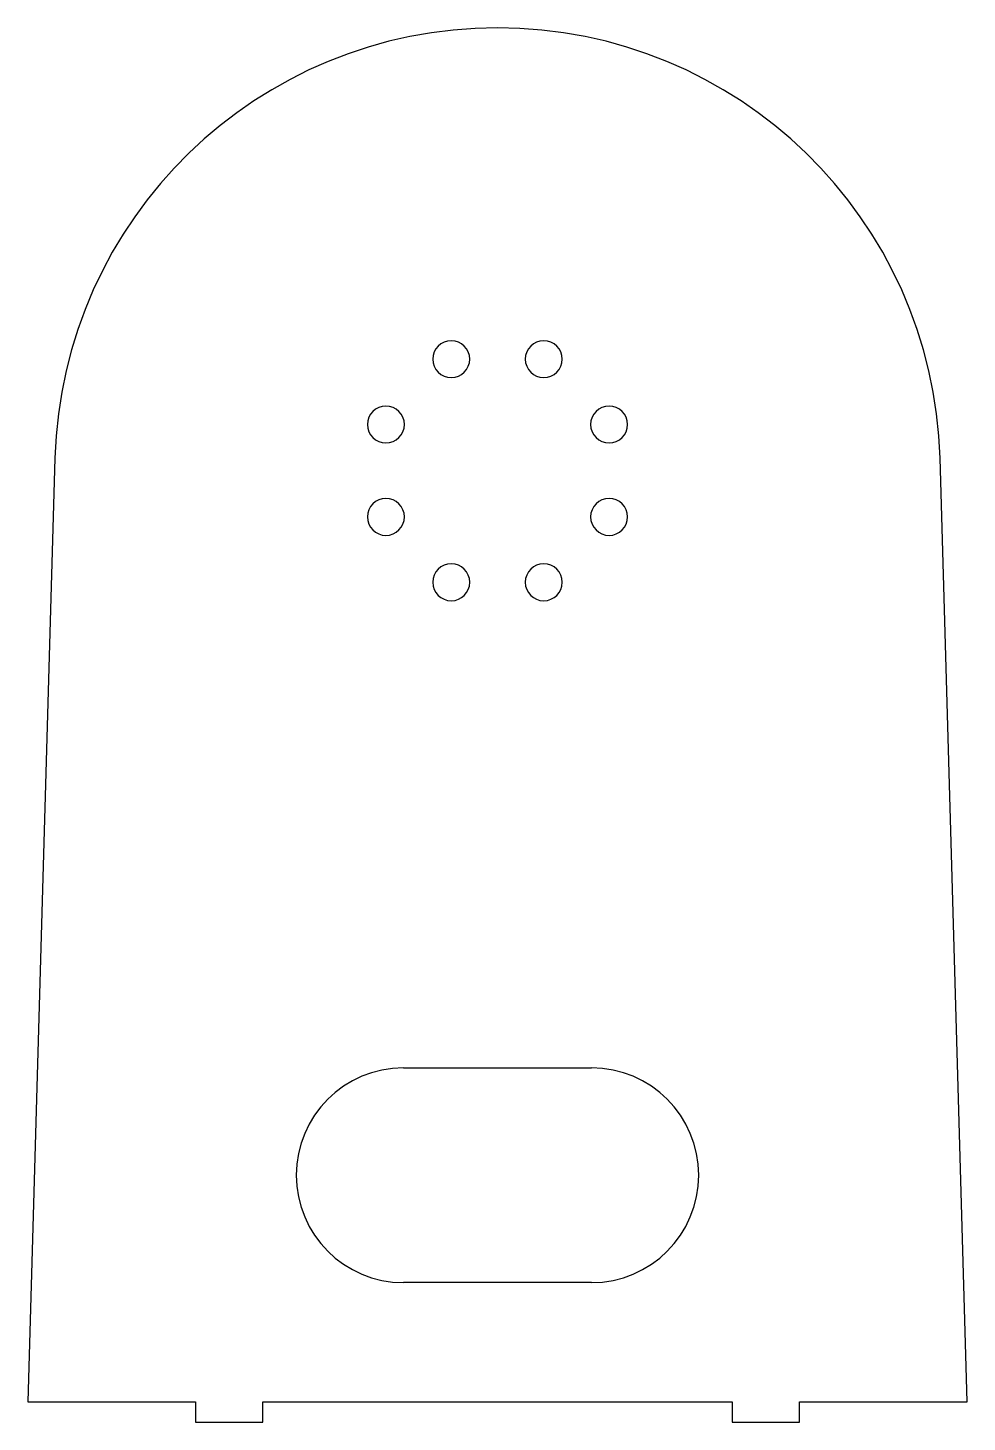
# Model space of a CAD drawing. Header units: millimetres. Extents: x 0 to 140, y 0 to 208.
import ezdxf

# ---------------------------------------------------------------- set-up
doc = ezdxf.new("R2010")
doc.units = ezdxf.units.MM

msp = doc.modelspace()

# ---------------------------------------------------------------- linework, layer by layer
at = {"layer": 'CUT'}
for p, q in [((4.027, 143.6884), (0, 3)), ((140, 3), (135.973, 143.6884)), ((56, 52.8), (84, 52.8)), ((84, 20.8), (56, 20.8)), ((0, 3), (25, 3)), ((25, 3), (25, 0)), ((35, 0), (35, 3)), ((35, 3), (105, 3)), ((105, 3), (105, 0)), ((115, 0), (115, 3)), ((115, 3), (140, 3)), ((25, 0), (35, 0)), ((105, 0), (115, 0))]:
    msp.add_line(p, q, dxfattribs=at)
for centre, radius, start, end in [((70, 141.8), 66, 1.6396, 178.3604), ((63.1117, 158.4298), 2.75, 0, 180), ((76.8883, 158.4298), 2.75, 0, 180), ((63.1117, 158.4298), 2.75, 180, 0), ((76.8883, 158.4298), 2.75, 180, 0), ((53.3702, 148.6883), 2.75, 0, 180), ((86.6298, 148.6883), 2.75, 0, 180), ((53.3702, 148.6883), 2.75, 180, 0), ((86.6298, 148.6883), 2.75, 180, 0), ((53.3702, 134.9117), 2.75, 0, 180), ((86.6298, 134.9117), 2.75, 0, 180), ((53.3702, 134.9117), 2.75, 180, 0), ((86.6298, 134.9117), 2.75, 180, 0), ((63.1117, 125.1702), 2.75, 0, 180), ((76.8883, 125.1702), 2.75, 0, 180), ((63.1117, 125.1702), 2.75, 180, 0), ((76.8883, 125.1702), 2.75, 180, 0), ((56, 36.8), 16, 90, 270), ((84, 36.8), 16, 270, 90)]:
    msp.add_arc(centre, radius, start, end, dxfattribs=at)

doc.saveas('drawing.dxf')
